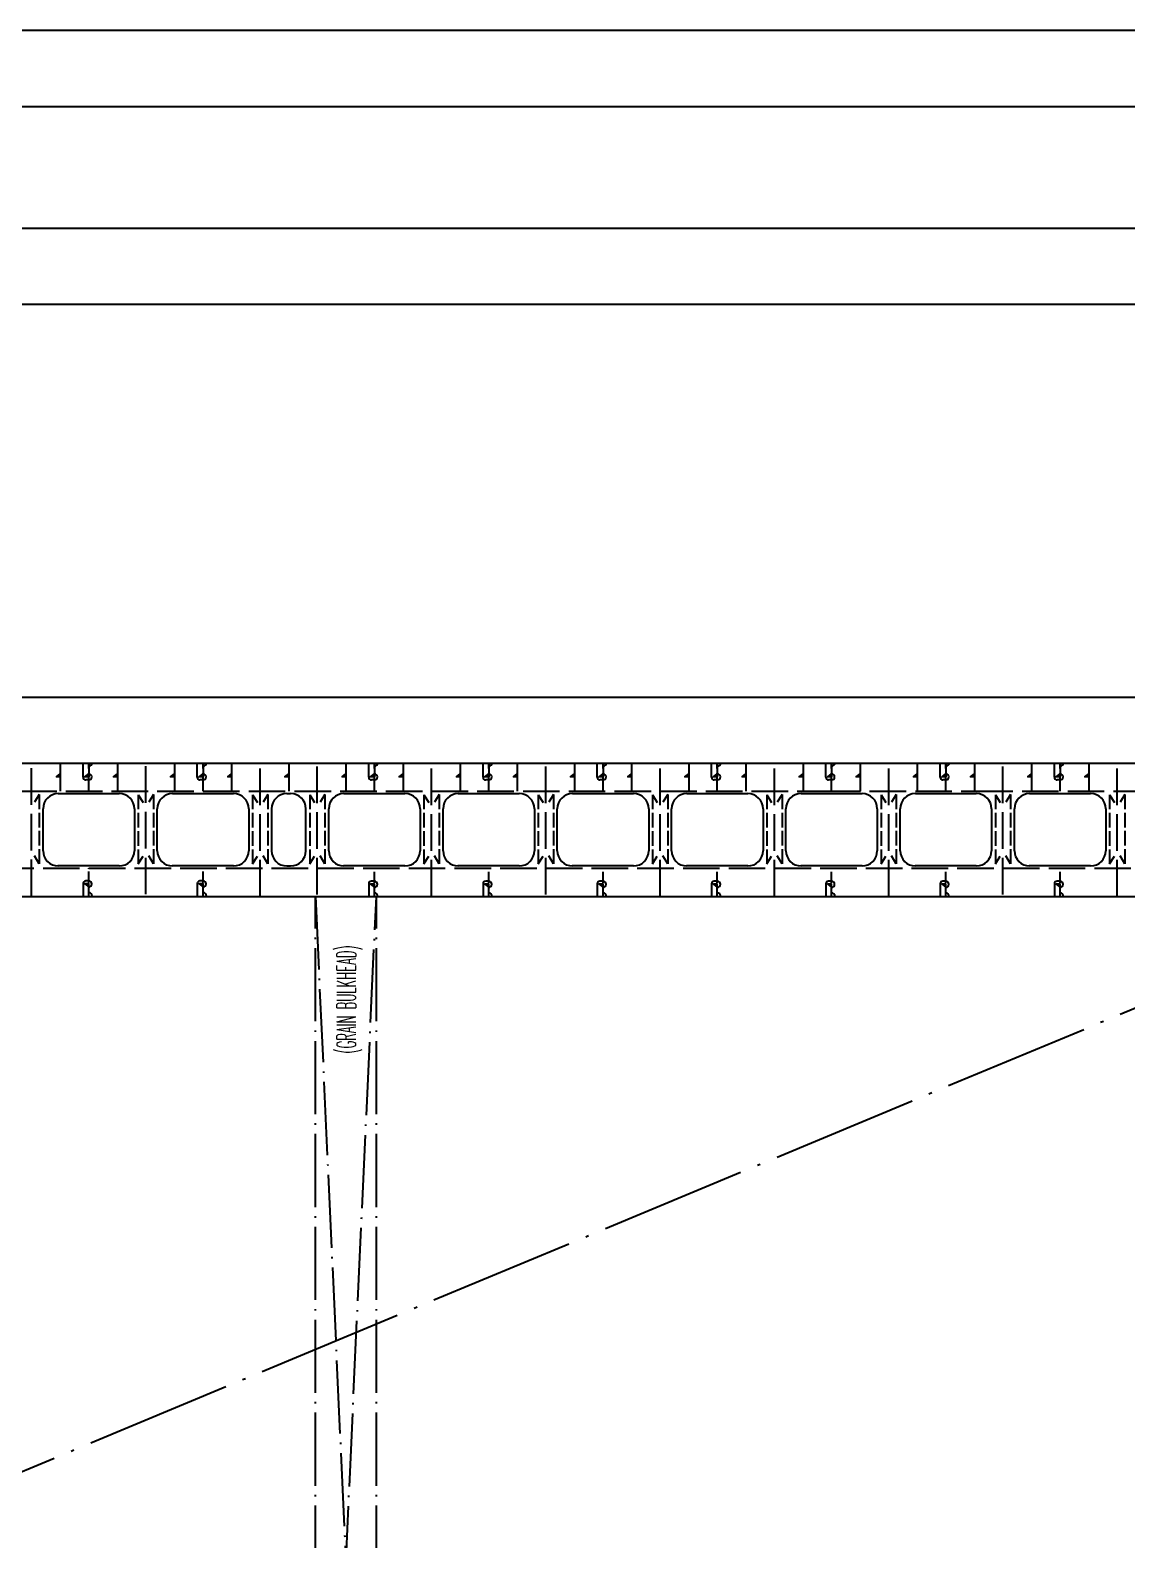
# Model space of a CAD drawing. Extents: x 444792 to 563892, y 548457 to 594763.
# Drawn here: x 505432 to 519825, y 573331 to 593157 of the extents above; entities that cross this region are included whole.
import ezdxf

# ---------------------------------------------------------------- set-up
doc = ezdxf.new("R2010")
doc.units = 0
doc.header["$LTSCALE"] = 40
doc.header["$MEASUREMENT"] = 0
doc.linetypes.add('ACAD_ISO02W100', pattern=[15, 12, -3])
doc.linetypes.add('ACAD_ISO04W100', pattern=[30.5, 24, -3, 0.5, -3])
doc.layers.get('0').update_dxf_attribs({"linetype": 'CONTINUOUS'})
for name, color, linetype in [('01CONTINUOUS', 2, 'CONTINUOUS'), ('11', 7, 'CONTINUOUS'), ('BT_ENG', 7, 'CONTINUOUS'), ('C-CEN', 4, 'ACAD_ISO04W100'), ('C-DAS', 4, 'ACAD_ISO02W100'), ('Y-CON', 2, 'CONTINUOUS'), ('Y-DAS', 2, 'ACAD_ISO02W100')]:
    doc.layers.add(name, color=color, linetype=linetype)
doc.styles.add('ROMANS', font='romans.shx', dxfattribs={"width": 0.75, "height": 250, "bigfont": 'hzdx.shx'})

msp = doc.modelspace()

# ---------------------------------------------------------------- linework, layer by layer
at = {"color": 2}
for p, q in [((447392.4, 593156.6), (562792.4, 593156.6)), ((447392.4, 589556.6), (562792.4, 589556.6))]:
    msp.add_line(p, q, dxfattribs=at)
at = {"color": 1, "linetype": 'ByBlock'}
msp.add_line((455200.3, 584397.5), (560839, 584397.5), dxfattribs=at)
at = {"color": 7, "ltscale": 0.2}
for p, q in [((506125.3, 583345.7), (506125.3, 583522.6)), ((507625.3, 583345.7), (507625.3, 583522.6)), ((509875.3, 583345.7), (509875.3, 583522.6)), ((511375.3, 583345.7), (511375.3, 583522.6)), ((512875.3, 583345.7), (512875.3, 583522.6)), ((514375.3, 583345.7), (514375.3, 583522.6)), ((515875.3, 583345.7), (515875.3, 583522.6)), ((517375.3, 583345.7), (517375.3, 583522.6)), ((518875.3, 583345.7), (518875.3, 583522.6)), ((506125.3, 581949.2), (506125.3, 581784.2)), ((507625.3, 581949.2), (507625.3, 581784.2)), ((509875.3, 581945.7), (509875.3, 581780.7)), ((511375.3, 581945.7), (511375.3, 581780.7)), ((512875.3, 581945.7), (512875.3, 581780.7)), ((514375.3, 581945.7), (514375.3, 581780.7)), ((515875.3, 581945.7), (515875.3, 581780.7)), ((517375.3, 581945.7), (517375.3, 581780.7)), ((518875.3, 581945.7), (518875.3, 581780.7))]:
    msp.add_line(p, q, dxfattribs=at)
for p, q in [((506200.3, 583310.7), (506160.3, 583310.7)), ((507700.3, 583310.7), (507660.3, 583310.7)), ((509950.3, 583310.7), (509910.3, 583310.7)), ((511450.3, 583310.7), (511410.3, 583310.7)), ((512950.3, 583310.7), (512910.3, 583310.7)), ((514450.3, 583310.7), (514410.3, 583310.7)), ((515950.3, 583310.7), (515910.3, 583310.7)), ((517450.3, 583310.7), (517410.3, 583310.7)), ((518950.3, 583310.7), (518910.3, 583310.7)), ((509050.3, 582380.7), (509050.3, 582930.7)), ((506200.3, 581984.2), (506160.3, 581984.2)), ((507700.3, 581984.2), (507660.3, 581984.2)), ((509950.3, 581980.7), (509910.3, 581980.7)), ((511450.3, 581980.7), (511410.3, 581980.7)), ((512950.3, 581980.7), (512910.3, 581980.7)), ((514450.3, 581980.7), (514410.3, 581980.7)), ((515950.3, 581980.7), (515910.3, 581980.7)), ((517450.3, 581980.7), (517410.3, 581980.7)), ((518950.3, 581980.7), (518910.3, 581980.7))]:
    msp.add_line(p, q)
at = {"color": 0, "linetype": 'ByBlock'}
for p, q in [((505550.3, 583119.6), (505487.6, 583017.1)), ((506850.3, 583116.7), (506913, 583014.1)), ((507050.3, 583119.6), (506987.6, 583017.1)), ((508350.3, 583116.7), (508413, 583014.1)), ((508550.3, 583119.6), (508487.6, 583017.1)), ((508800.3, 583130.7), (508850.3, 583130.7)), ((509100.3, 583116.7), (509163, 583014.1)), ((509300.3, 583119.6), (509237.6, 583017.1)), ((510600.3, 583116.7), (510663, 583014.1)), ((510800.3, 583119.6), (510737.6, 583017.1)), ((512100.3, 583116.7), (512163, 583014.1)), ((512300.3, 583119.6), (512237.6, 583017.1)), ((513600.3, 583116.7), (513663, 583014.1)), ((513800.3, 583119.6), (513737.6, 583017.1)), ((515100.3, 583116.7), (515163, 583014.1)), ((515300.3, 583119.6), (515237.6, 583017.1)), ((516600.3, 583116.7), (516663, 583014.1)), ((516800.3, 583119.6), (516737.6, 583017.1)), ((518100.3, 583116.7), (518163, 583014.1)), ((518300.3, 583119.6), (518237.6, 583017.1)), ((519600.3, 583116.7), (519663, 583014.1)), ((519800.3, 583119.6), (519737.6, 583017.1)), ((505550.3, 582209.6), (505487.6, 582312.2)), ((506850.3, 582206.7), (506913, 582309.2)), ((507050.3, 582209.6), (506987.6, 582312.2)), ((508350.3, 582206.7), (508413, 582309.2)), ((508550.3, 582209.6), (508487.6, 582312.2)), ((509100.3, 582206.7), (509163, 582309.2)), ((509300.3, 582209.6), (509237.6, 582312.2)), ((510600.3, 582206.7), (510663, 582309.2)), ((510800.3, 582209.6), (510737.6, 582312.2)), ((512100.3, 582206.7), (512163, 582309.2)), ((512300.3, 582209.6), (512237.6, 582312.2)), ((513600.3, 582206.7), (513663, 582309.2)), ((513800.3, 582209.6), (513737.6, 582312.2)), ((515100.3, 582206.7), (515163, 582309.2)), ((515300.3, 582209.6), (515237.6, 582312.2)), ((516600.3, 582206.7), (516663, 582309.2)), ((516800.3, 582209.6), (516737.6, 582312.2)), ((518100.3, 582206.7), (518163, 582309.2)), ((518300.3, 582209.6), (518237.6, 582312.2)), ((519600.3, 582206.7), (519663, 582309.2)), ((519800.3, 582209.6), (519737.6, 582312.2)), ((508800.3, 582180.7), (508850.3, 582180.7))]:
    msp.add_line(p, q, dxfattribs=at)
at = {"color": 7, "ltscale": 0.2}
for centre, start, end in [((506200.3, 583535), 270, 0), ((507700.3, 583535), 270, 0), ((509950.3, 583535), 270, 0), ((511450.3, 583535), 270, 0), ((512950.3, 583535), 270, 0), ((514450.3, 583535), 270, 0), ((515950.3, 583535), 270, 0), ((517450.3, 583535), 270, 0), ((518950.3, 583535), 270, 0), ((506200.1, 581784.2), 360, 90), ((507700.1, 581784.2), 360, 90), ((509950.1, 581780.7), 360, 90), ((511450.1, 581780.7), 360, 90), ((512950.1, 581780.7), 360, 90), ((514450.1, 581780.7), 360, 90), ((515950.1, 581780.7), 360, 90), ((517450.1, 581780.7), 360, 90), ((518950.1, 581780.7), 360, 90)]:
    msp.add_arc(centre, 45, start, end, dxfattribs=at)
for centre, radius, start, end in [((506160.3, 583345.7), 35, 180, 270), ((506200.3, 583350.7), 40, 270, 90), ((507660.3, 583345.7), 35, 180, 270), ((507700.3, 583350.7), 40, 270, 90), ((509910.3, 583345.7), 35, 180, 270), ((509950.3, 583350.7), 40, 270, 90), ((511410.3, 583345.7), 35, 180, 270), ((511450.3, 583350.7), 40, 270, 90), ((512910.3, 583345.7), 35, 180, 270), ((512950.3, 583350.7), 40, 270, 90), ((514410.3, 583345.7), 35, 180, 270), ((514450.3, 583350.7), 40, 270, 90), ((515910.3, 583345.7), 35, 180, 270), ((515950.3, 583350.7), 40, 270, 90), ((517410.3, 583345.7), 35, 180, 270), ((517450.3, 583350.7), 40, 270, 90), ((518910.3, 583345.7), 35, 180, 270), ((518950.3, 583350.7), 40, 270, 90), ((506160.3, 581949.2), 35, 90, 180), ((506200.3, 581944.2), 40, 270, 90), ((507660.3, 581949.2), 35, 90, 180), ((507700.3, 581944.2), 40, 270, 90), ((509910.3, 581945.7), 35, 90, 180), ((509950.3, 581940.7), 40, 270, 90), ((511410.3, 581945.7), 35, 90, 180), ((511450.3, 581940.7), 40, 270, 90), ((512910.3, 581945.7), 35, 90, 180), ((512950.3, 581940.7), 40, 270, 90), ((514410.3, 581945.7), 35, 90, 180), ((514450.3, 581940.7), 40, 270, 90), ((515910.3, 581945.7), 35, 90, 180), ((515950.3, 581940.7), 40, 270, 90), ((517410.3, 581945.7), 35, 90, 180), ((517450.3, 581940.7), 40, 270, 90), ((518910.3, 581945.7), 35, 90, 180), ((518950.3, 581940.7), 40, 270, 90)]:
    msp.add_arc(centre, radius, start, end)
at = {"layer": '01CONTINUOUS'}
for p, q in [((463108.6, 583530.7), (520911.3, 583530.7)), ((505825.3, 583350.7), (505825.3, 583160.7)), ((506575.3, 583350.7), (506575.3, 583160.7)), ((507325.3, 583350.7), (507325.3, 583160.7)), ((508075.3, 583350.7), (508075.3, 583160.7)), ((508825.3, 583350.7), (508825.3, 583160.7)), ((509575.3, 583350.7), (509575.3, 583160.7)), ((510325.3, 583350.7), (510325.3, 583160.7)), ((511075.3, 583350.7), (511075.3, 583160.7)), ((511825.3, 583350.7), (511825.3, 583160.7)), ((512575.3, 583350.7), (512575.3, 583160.7)), ((513325.3, 583350.7), (513325.3, 583160.7)), ((514075.3, 583350.7), (514075.3, 583160.7)), ((514825.3, 583350.7), (514825.3, 583160.7)), ((515575.3, 583350.7), (515575.3, 583160.7)), ((516325.3, 583350.7), (516325.3, 583160.7)), ((517075.3, 583350.7), (517075.3, 583160.7)), ((517825.3, 583350.7), (517825.3, 583160.7)), ((518575.3, 583350.7), (518575.3, 583160.7)), ((519325.3, 583350.7), (519325.3, 583160.7)), ((454103.1, 581780.7), (526450.3, 581780.7))]:
    msp.add_line(p, q, dxfattribs=at)
msp.add_lwpolyline([(480700.3, 583530.7), (515850.3, 583530.7), (517850.3, 583530.7), (520911.2, 583530.7), (522967.6, 583511.7), (524200.3, 583460.6), (524350.3, 583454.1), (525700.3, 583406.9), (526115.6, 583380.8), (528466.3, 583181.7), (530850.3, 582899.7), (532670.3, 582646.9), (534996.3, 582267.8), (537350.3, 581793.4), (538789.3, 581447.7), (540600.3, 580936.5), (542047.3, 580461.1), (543850.3, 579792.3), (546161.3, 578851.9), (546400.3, 578750.6)], dxfattribs=at)
at = {"layer": '11', "color": 7, "linetype": 'Continuous'}
for p, q in [((505800.3, 583130.7), (506600.3, 583130.7)), ((507300.3, 583130.7), (508100.3, 583130.7)), ((509550.3, 583130.7), (510350.3, 583130.7)), ((511050.3, 583130.7), (511850.3, 583130.7)), ((512550.3, 583130.7), (513350.3, 583130.7)), ((514050.3, 583130.7), (514850.3, 583130.7)), ((515550.3, 583130.7), (516350.3, 583130.7)), ((517050.3, 583130.7), (517850.3, 583130.7)), ((518550.3, 583130.7), (519350.3, 583130.7)), ((505600.3, 582380.7), (505600.3, 582930.7)), ((506800.3, 582930.7), (506800.3, 582380.7)), ((507100.3, 582380.7), (507100.3, 582930.7)), ((508300.3, 582930.7), (508300.3, 582380.7)), ((508600.3, 582930.7), (508600.3, 582380.7)), ((509350.3, 582380.7), (509350.3, 582930.7)), ((510550.3, 582930.7), (510550.3, 582380.7)), ((510850.3, 582380.7), (510850.3, 582930.7)), ((512050.3, 582930.7), (512050.3, 582380.7)), ((512350.3, 582380.7), (512350.3, 582930.7)), ((513550.3, 582930.7), (513550.3, 582380.7)), ((513850.3, 582380.7), (513850.3, 582930.7)), ((515050.3, 582930.7), (515050.3, 582380.7)), ((515350.3, 582380.7), (515350.3, 582930.7)), ((516550.3, 582930.7), (516550.3, 582380.7)), ((516850.3, 582380.7), (516850.3, 582930.7)), ((518050.3, 582930.7), (518050.3, 582380.7)), ((518350.3, 582380.7), (518350.3, 582930.7)), ((519550.3, 582930.7), (519550.3, 582380.7)), ((506600, 582180.7), (505795.5, 582180.7)), ((508100, 582180.7), (507295.5, 582180.7)), ((510350, 582180.7), (509545.5, 582180.7)), ((511850, 582180.7), (511045.5, 582180.7)), ((513350, 582180.7), (512545.5, 582180.7)), ((514850, 582180.7), (514045.5, 582180.7)), ((516350, 582180.7), (515545.5, 582180.7)), ((517850, 582180.7), (517045.5, 582180.7)), ((519350, 582180.7), (518545.5, 582180.7))]:
    msp.add_line(p, q, dxfattribs=at)
for centre, start, end in [((505800.3, 582930.7), 90, 180), ((506600.3, 582930.7), 360, 90), ((507300.3, 582930.7), 90, 180), ((508100.3, 582930.7), 360, 90), ((508800.3, 582930.7), 90, 180), ((508850.3, 582930.7), 360, 90), ((509550.3, 582930.7), 90, 180), ((510350.3, 582930.7), 360, 90), ((511050.3, 582930.7), 90, 180), ((511850.3, 582930.7), 360, 90), ((512550.3, 582930.7), 90, 180), ((513350.3, 582930.7), 360, 90), ((514050.3, 582930.7), 90, 180), ((514850.3, 582930.7), 360, 90), ((515550.3, 582930.7), 90, 180), ((516350.3, 582930.7), 360, 90), ((517050.3, 582930.7), 90, 180), ((517850.3, 582930.7), 360, 90), ((518550.3, 582930.7), 90, 180), ((519350.3, 582930.7), 360, 90), ((505800.3, 582380.7), 180, 270), ((506600.3, 582380.7), 270, 360), ((507300.3, 582380.7), 180, 270), ((508100.3, 582380.7), 270, 360), ((508800.3, 582380.7), 180, 270), ((508850.3, 582380.7), 270, 360), ((509550.3, 582380.7), 180, 270), ((510350.3, 582380.7), 270, 360), ((511050.3, 582380.7), 180, 270), ((511850.3, 582380.7), 270, 360), ((512550.3, 582380.7), 180, 270), ((513350.3, 582380.7), 270, 360), ((514050.3, 582380.7), 180, 270), ((514850.3, 582380.7), 270, 360), ((515550.3, 582380.7), 180, 270), ((516350.3, 582380.7), 270, 360), ((517050.3, 582380.7), 180, 270), ((517850.3, 582380.7), 270, 360), ((518550.3, 582380.7), 180, 270), ((519350.3, 582380.7), 270, 360)]:
    msp.add_arc(centre, 200, start, end, dxfattribs=at)
at = {"layer": 'BT_ENG'}
for p, q in [((444892.4, 592156.6), (563792.4, 592156.6)), ((444892.4, 590556.6), (563792.4, 590556.6))]:
    msp.add_line(p, q, dxfattribs=at)
at = {"layer": 'C-CEN', "ltscale": 2}
msp.add_line((481450.3, 564280.7), (523450.3, 581780.7), dxfattribs=at)
at = {"layer": 'C-CEN'}
for p, q in [((509175.3, 564280.7), (509175.3, 581780.7)), ((509175.3, 564280.7), (509975.3, 581780.7)), ((509175.3, 581780.7), (509975.3, 564280.7)), ((509975.3, 564280.7), (509975.3, 581780.7))]:
    msp.add_line(p, q, dxfattribs=at)
at = {"layer": 'C-DAS', "ltscale": 0.4}
for p, q in [((505550.3, 583119.6), (505550.3, 582209.6)), ((506850.3, 583116.7), (506850.3, 582206.7)), ((507050.3, 583119.6), (507050.3, 582209.6)), ((508350.3, 583116.7), (508350.3, 582206.7)), ((508550.3, 583119.6), (508550.3, 582209.6)), ((509100.3, 583116.7), (509100.3, 582206.7)), ((509300.3, 583119.6), (509300.3, 582209.6)), ((510600.3, 583116.7), (510600.3, 582206.7)), ((510800.3, 583119.6), (510800.3, 582209.6)), ((512100.3, 583116.7), (512100.3, 582206.7)), ((512300.3, 583119.6), (512300.3, 582209.6)), ((513600.3, 583116.7), (513600.3, 582206.7)), ((513800.3, 583119.6), (513800.3, 582209.6)), ((515100.3, 583116.7), (515100.3, 582206.7)), ((515300.3, 583119.6), (515300.3, 582209.6)), ((516600.3, 583116.7), (516600.3, 582206.7)), ((516800.3, 583119.6), (516800.3, 582209.6)), ((518100.3, 583116.7), (518100.3, 582206.7)), ((518300.3, 583119.6), (518300.3, 582209.6)), ((519600.3, 583116.7), (519600.3, 582206.7)), ((519800.3, 583119.6), (519800.3, 582209.6))]:
    msp.add_line(p, q, dxfattribs=at)
at = {"layer": 'C-DAS'}
msp.add_line((455200.3, 582150.7), (526450.3, 582150.7), dxfattribs=at)
msp.add_lwpolyline([(455200.3, 582677.8), (456889.2, 582873.4), (459074.2, 583046.5), (459350.3, 583063.5), (461599.6, 583148.9), (463108.7, 583160.7), (465850.3, 583160.7), (472350.3, 583160.7), (476450.3, 583160.7), (477700.3, 583160.7), (480700.3, 583160.7), (515850.3, 583160.7), (517850.3, 583160.7), (520911.2, 583160.7), (521200.3, 583158)], dxfattribs=at)
at = {"layer": 'Y-CON'}
for points in [[(505825.3, 583530.7), (505825.3, 583350.7), (505775.3, 583350.7), (505825.3, 583390.7)], [(506200.3, 583530.7), (506200.3, 583350.7), (506150.3, 583350.7), (506200.3, 583390.7)], [(506575.3, 583530.7), (506575.3, 583350.7), (506525.3, 583350.7), (506575.3, 583390.7)], [(507325.3, 583530.7), (507325.3, 583350.7), (507275.3, 583350.7), (507325.3, 583390.7)], [(507700.3, 583530.7), (507700.3, 583350.7), (507650.3, 583350.7), (507700.3, 583390.7)], [(508075.3, 583530.7), (508075.3, 583350.7), (508025.3, 583350.7), (508075.3, 583390.7)], [(508825.3, 583530.7), (508825.3, 583350.7), (508775.3, 583350.7), (508825.3, 583390.7)], [(509575.3, 583530.7), (509575.3, 583350.7), (509525.3, 583350.7), (509575.3, 583390.7)], [(509950.3, 583530.7), (509950.3, 583350.7), (509900.3, 583350.7), (509950.3, 583390.7)], [(510325.3, 583530.7), (510325.3, 583350.7), (510275.3, 583350.7), (510325.3, 583390.7)], [(511075.3, 583530.7), (511075.3, 583350.7), (511025.3, 583350.7), (511075.3, 583390.7)], [(511450.3, 583530.7), (511450.3, 583350.7), (511400.3, 583350.7), (511450.3, 583390.7)], [(511825.3, 583530.7), (511825.3, 583350.7), (511775.3, 583350.7), (511825.3, 583390.7)], [(512575.3, 583530.7), (512575.3, 583350.7), (512525.3, 583350.7), (512575.3, 583390.7)], [(512950.3, 583530.7), (512950.3, 583350.7), (512900.3, 583350.7), (512950.3, 583390.7)], [(513325.3, 583530.7), (513325.3, 583350.7), (513275.3, 583350.7), (513325.3, 583390.7)], [(514075.3, 583530.7), (514075.3, 583350.7), (514025.3, 583350.7), (514075.3, 583390.7)], [(514450.3, 583530.7), (514450.3, 583350.7), (514400.3, 583350.7), (514450.3, 583390.7)], [(514825.3, 583530.7), (514825.3, 583350.7), (514775.3, 583350.7), (514825.3, 583390.7)], [(515575.3, 583530.7), (515575.3, 583350.7), (515525.3, 583350.7), (515575.3, 583390.7)], [(515950.3, 583530.7), (515950.3, 583350.7), (515900.3, 583350.7), (515950.3, 583390.7)], [(516325.3, 583530.7), (516325.3, 583350.7), (516275.3, 583350.7), (516325.3, 583390.7)], [(517075.3, 583530.7), (517075.3, 583350.7), (517025.3, 583350.7), (517075.3, 583390.7)], [(517450.3, 583530.7), (517450.3, 583350.7), (517400.3, 583350.7), (517450.3, 583390.7)], [(517825.3, 583530.7), (517825.3, 583350.7), (517775.3, 583350.7), (517825.3, 583390.7)], [(518575.3, 583530.7), (518575.3, 583350.7), (518525.3, 583350.7), (518575.3, 583390.7)], [(518950.3, 583530.7), (518950.3, 583350.7), (518900.3, 583350.7), (518950.3, 583390.7)], [(519325.3, 583530.7), (519325.3, 583350.7), (519275.3, 583350.7), (519325.3, 583390.7)], [(506200.3, 581784.2), (506200.3, 581944.2), (506150.3, 581944.2), (506200.3, 581904.2)], [(507700.3, 581784.2), (507700.3, 581944.2), (507650.3, 581944.2), (507700.3, 581904.2)], [(509950.3, 581780.7), (509950.3, 581940.7), (509900.3, 581940.7), (509950.3, 581900.7)], [(511450.3, 581780.7), (511450.3, 581940.7), (511400.3, 581940.7), (511450.3, 581900.7)], [(512950.3, 581780.7), (512950.3, 581940.7), (512900.3, 581940.7), (512950.3, 581900.7)], [(514450.3, 581780.7), (514450.3, 581940.7), (514400.3, 581940.7), (514450.3, 581900.7)], [(515950.3, 581780.7), (515950.3, 581940.7), (515900.3, 581940.7), (515950.3, 581900.7)], [(517450.3, 581780.7), (517450.3, 581940.7), (517400.3, 581940.7), (517450.3, 581900.7)], [(518950.3, 581780.7), (518950.3, 581940.7), (518900.3, 581940.7), (518950.3, 581900.7)]]:
    msp.add_lwpolyline(points, dxfattribs=at)
at = {"layer": 'Y-DAS'}
for p, q in [((505450.3, 581784.2), (505450.3, 583530.7)), ((506950.3, 581809.2), (506950.3, 583534.2)), ((508450.3, 581780.7), (508450.3, 583530.7)), ((509200.3, 581805.7), (509200.3, 583530.7)), ((510700.3, 581780.7), (510700.3, 583530.7)), ((512200.3, 581805.7), (512200.3, 583530.7)), ((513700.3, 581780.7), (513700.3, 583530.7)), ((515200.3, 581780.7), (515200.3, 583530.7)), ((516700.3, 581780.7), (516700.3, 583530.7)), ((518200.3, 581805.7), (518200.3, 583530.7)), ((519700.3, 581780.7), (519700.3, 583530.7))]:
    msp.add_line(p, q, dxfattribs=at)
at = {"layer": 'Y-DAS', "ltscale": 0.5}
for p, q in [((506200.3, 583160.7), (506200.3, 583528.9)), ((507700.3, 583160.7), (507700.3, 583528.9)), ((509950.3, 583160.7), (509950.3, 583528.9)), ((511450.3, 583160.7), (511450.3, 583528.9)), ((512950.3, 583160.7), (512950.3, 583528.9)), ((514450.3, 583160.7), (514450.3, 583528.9)), ((515950.3, 583160.7), (515950.3, 583528.9)), ((517450.3, 583160.7), (517450.3, 583528.9)), ((518950.3, 583160.7), (518950.3, 583528.9))]:
    msp.add_line(p, q, dxfattribs=at)
at = {"layer": 'Y-DAS', "ltscale": 0.3}
for p, q in [((506200.3, 581784.2), (506200.3, 582150.7)), ((507700.3, 581784.2), (507700.3, 582150.7)), ((509950.3, 581780.7), (509950.3, 582150.7)), ((511450.3, 581780.7), (511450.3, 582150.7)), ((512950.3, 581780.7), (512950.3, 582150.7)), ((514450.3, 581780.7), (514450.3, 582150.7)), ((515950.3, 581780.7), (515950.3, 582150.7)), ((517450.3, 581780.7), (517450.3, 582150.7)), ((518950.3, 581780.7), (518950.3, 582150.7))]:
    msp.add_line(p, q, dxfattribs=at)

# ---------------------------------------------------------------- texts
at = {"style": 'ROMANS', "width": 0.45}
msp.add_text('(GRAIN BULKHEAD)', height=250, rotation=90, dxfattribs=at).set_placement((509706.3, 579717.7))

doc.saveas('drawing.dxf')
